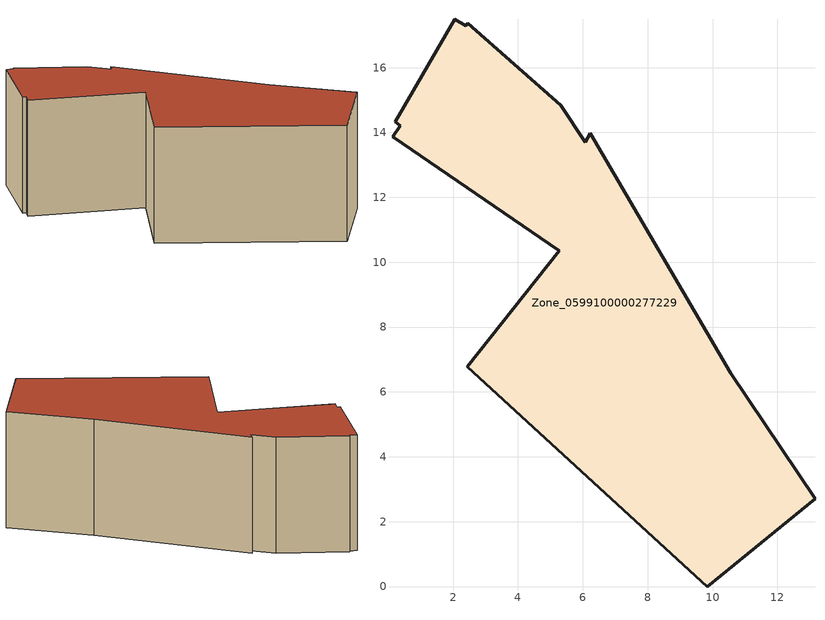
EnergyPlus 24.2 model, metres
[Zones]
Zone_0599100000277229
 floor ground (C_G): 2.44,17.36 5.32,14.84 6.07,13.7 6.23,13.98 10.56,6.57 13.16,2.71 9.83,0 2.43,6.77 5.28,10.36 0.13,13.86 0.36,14.21 0.22,14.32 2.05,17.48 2.39,17.29 z0
 wall outside (C_F): 2.43,6.77 9.83,0 13.16,2.71 10.56,6.57 6.23,13.98 6.07,13.7 5.32,14.84 2.44,17.36 2.39,17.29 2.05,17.48 0.22,14.32 0.36,14.21 0.13,13.86 5.28,10.36 2.43,6.77 z0:6.58
 roof outside (C_R): 6.07,13.7 5.32,14.84 2.44,17.36 2.39,17.29 2.05,17.48 0.22,14.32 0.36,14.21 0.13,13.86 5.28,10.36 2.43,6.77 9.83,0 13.16,2.71 10.56,6.57 6.23,13.98 z6.58
[BUILDING]
Pand.0599100000277229: North Axis=0; Terrain=City; Loads Convergence Tolerance Value=0.04; Temperature Convergence Tolerance Value=0.4; Solar Distribution=FullExterior; Maximum Number of Warmup Days=25; Minimum Number of Warmup Days=1
[Site:Location]
Rotterdam.The.Hague.AP_ZH_NLD Design_Conditions: Latitude=51.96; Longitude=4.45; Time Zone=1; Elevation=-4.5
[SITE:GROUNDTEMPERATURE:BUILDINGSURFACE]
18, 18, 18, 18, 18, 18, 18, 18, 18, 18, 18, 18
[MATERIAL] Thermal Absorptance=0.9; Solar Absorptance=0.7; Visible Absorptance=0.7
Name | Roughness | Thickness | Conductivity | Density | Specific Heat
G.TC.1946 | MediumSmooth | 0.15 | 1 | 540 | 1210
F.TC.1946 | Rough | 0.3 | 0.857143 | 1920 | 840
R.TC.1946 | MediumRough | 0.2 | 0.909091 | 1500 | 1000
[CONSTRUCTION]
C_G: G.TC.1946
C_F: F.TC.1946
C_R: R.TC.1946
[ZONE]
Zone_0599100000277229: Type=1; Multiplier=1; Ceiling Height=Autocalculate; Volume=Autocalculate; Floor Area=autocalculate; Part of Total Floor Area=Yes
[ZONEINFILTRATION:DESIGNFLOWRATE]
Infil_Zone_0599100000277229: Zone or ZoneList or Space or SpaceList=Zone_0599100000277229; Schedule=AlwaysOn; Design Flow Rate Calculation Method=Flow/Area; Flow Rate per Floor Area=0.003; Constant Term Coefficient=1; Temperature Term Coefficient=0; Velocity Term Coefficient=0; Velocity Squared Term Coefficient=0
[HVACTEMPLATE:ZONE:IDEALLOADSAIRSYSTEM]
Zone_0599100000277229: Maximum Heating Supply Air Temperature=50; Minimum Cooling Supply Air Temperature=13; Maximum Heating Supply Air Humidity Ratio=0.0156; Minimum Cooling Supply Air Humidity Ratio=0.0077; Heating Limit=NoLimit; Cooling Limit=NoLimit; Dehumidification Control Type=ConstantSensibleHeatRatio; Cooling Sensible Heat Ratio=0.7; Dehumidification Setpoint=60; Humidification Control Type=None; Humidification Setpoint=30; Outdoor Air Method=None; Outdoor Air Flow Rate per Person=0.00944; Outdoor Air Flow Rate per Zone Floor Area=0; Outdoor Air Flow Rate per Zone=0; Demand Controlled Ventilation Type=None; Outdoor Air Economizer Type=NoEconomizer; Heat Recovery Type=None; Sensible Heat Recovery Effectiveness=0.7; Latent Heat Recovery Effectiveness=0.65
[ZONECONTROL:THERMOSTAT]
ThermostatControl_Zone_0599100000277229: Zone or ZoneList=Zone_0599100000277229; Control Type Schedule=DualSetpointControlType; Control 1=Thermostat_Zone_0599100000277229; Temperature Difference Between Cutout And Setpoint=0
[THERMOSTATSETPOINT:DUALSETPOINT]
Thermostat_Zone_0599100000277229: Heating Setpoint Temperature Schedule=HeatingSetpoint_Zone_0599100000277229; Cooling Setpoint Temperature Schedule=CoolingSetpoint_Zone_0599100000277229
[SCHEDULE:COMPACT]
HeatingSetpoint_Zone_0599100000277229: Through: 12/31, For: AllDays, Until: 24:00, 21
CoolingSetpoint_Zone_0599100000277229: Through: 12/31, For: AllDays, Until: 24:00, 24
DualSetpointControlType: Through: 12/31, For: AllDays, Until: 24:00, 4
AlwaysOn: Through: 12/31, For: AllDays, Until: 24:00, 1
